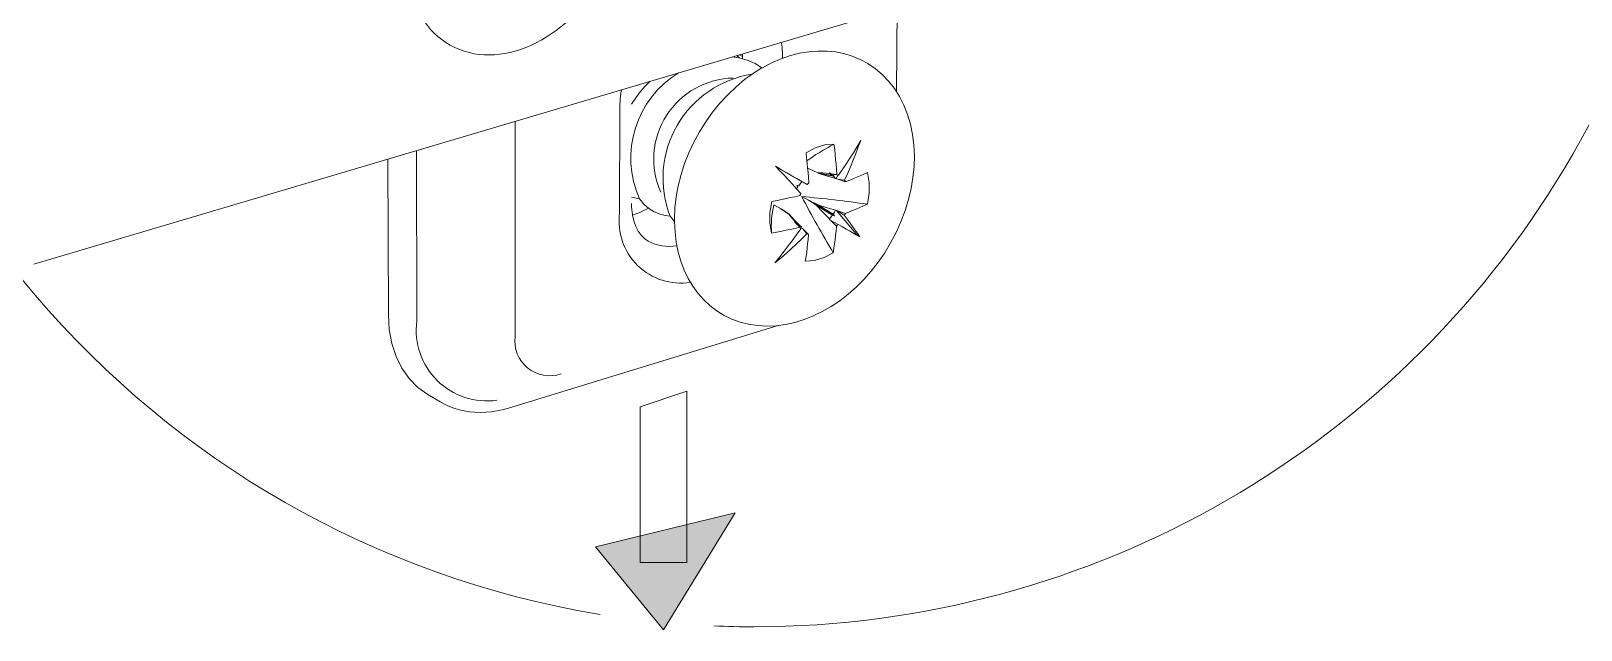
# Model space of a CAD drawing. Header units: metres. Extents: x -8.4 to 7.9, y -3.9 to 2.
# Drawn here: x 7.5469 to 7.6952, y -2.0721 to -2.0148 of the extents above; entities that cross this region are included whole.
import ezdxf

# ---------------------------------------------------------------- set-up
doc = ezdxf.new("R2010")
doc.units = ezdxf.units.M
doc.header["$MEASUREMENT"] = 0
doc.layers.add('PDF22_Geometry_Num_Penna__7', color=7, linetype='Continuous', lineweight=18)
doc.layers.add('PDF22_Solid Fills_Num_Penna__7', color=7, linetype='Continuous', lineweight=18)

msp = doc.modelspace()

# ---------------------------------------------------------------- hatches: boundary and pattern name
at = {"layer": 'PDF22_Solid Fills_Num_Penna__7', "linetype": 'Continuous', "lineweight": 18}
msp.add_hatch(color=7, dxfattribs=at).paths.add_polyline_path([(7.607438242416786, -2.07214675234516), (7.614314126040555, -2.060929694633607), (7.600925736658339, -2.064183713632511)])

# ---------------------------------------------------------------- linework, layer by layer
at = {"layer": 'PDF22_Geometry_Num_Penna__7', "color": 7, "linetype": 'Continuous', "lineweight": 18, "flags": 128}
for points in [[(7.612252105580199, -2.071758503945611, 0.0101431254602089), (7.616130121815048, -2.071840412890664, 1.000007863365457), (7.61612535490331, -1.890964246599792)], [(7.608942239573302, -2.018823731265268, 0.3795925298298032), (7.605146132283507, -2.030897109766012), (7.604389591481932, -2.030751162918464)], [(7.615920434915712, -2.018968337784623, 0.4793447559738147), (7.608083982754509, -2.032566711916891), (7.607595507591285, -2.032499695507302), (7.607132349738353, -2.032379065970043), (7.606567922644266, -2.032139296149071), (7.606048173156569, -2.031813149622408), (7.60556565500753, -2.031391690868774), (7.605145685507442, -2.030897258691367)], [(7.610024331200125, -2.038892316355266, -0.5020710185591126), (7.603249716817511, -2.032253224045372), (7.603270566367159, -2.022176934550368)], [(7.597647591751982, -2.047636766403714, -0.5594245801942319), (7.593252506685819, -2.044056154102083), (7.593252506685819, -2.023477648597801)], [(7.591502038067371, -2.050164327522674, -0.4960148738406641), (7.583845785585281, -2.042598919506921), (7.583811532753715, -2.026278189891824)], [(7.617807765935077, -2.03114447478007), (7.61762458774887, -2.03220631255866), (7.61762458774887, -2.033223472730857), (7.617783937878335, -2.034184041268291, -0.07779186620473974), (7.618011346894872, -2.031473153037763), (7.618755973668077, -2.031900568805582)], [(7.622133749636686, -2.031551785625013), (7.621432311216327, -2.03108862777208), (7.620675770414754, -2.030673126032632, 0.0178125770916249), (7.62369210454765, -2.036057224378964), (7.623759120957238, -2.035597045033124), (7.623817201845548, -2.035187500307861), (7.623872304226766, -2.034806251399981), (7.623915492579612, -2.034410109956636), (7.623963148693096, -2.033969290906898), (7.623997401524663, -2.033506133053966), (7.624076331962622, -2.033427202616006), (7.624154964549873, -2.033347378625918), (7.624561530768044, -2.03358714844689), (7.624911505351448, -2.033788197675655), (7.625239141131659, -2.033968397354771), (7.625556352137045, -2.034151575540979), (7.625894412692079, -2.03434219999492), (7.626245876529032, -2.034547716984324), (7.625995681933236, -2.034197742400918), (7.625757401365809, -2.033858192592337), (7.625532524080302, -2.033538003079859), (7.625306157541247, -2.033223770581566), (7.625047027424173, -2.032884220772985), (7.62475364447553, -2.032491057836733), (7.624796832828376, -2.032398724116856), (7.624854913716686, -2.032298944129246), (7.624099862168655, -2.03204874953345), (7.62475364447553, -2.032491057836733)], [(7.624855509418105, -2.032299093054601), (7.625239736833078, -2.032139742925135), (7.625600136191308, -2.031993796077587), (7.625929261225067, -2.031858274004864), (7.626246472230451, -2.031722751932141), (7.62658304353194, -2.031572337323953), (7.626955356918541, -2.031405540926755, 0.01270596107502631), (7.620675770414754, -2.030673126032632)]]:
    msp.add_lwpolyline(points, format="xyb", dxfattribs=at)
for points in [[(7.547187511689713, -2.037156740272279), (7.680219552483346, -1.997667693235694)], [(7.629745026661674, -2.020641960920084), (7.629800129042891, -2.012622330572671)], [(7.629180748492941, -2.035120632823628), (7.629701987234184, -2.034115386679802), (7.630163655833569, -2.033087801732779), (7.630559797276915, -2.03202596395419), (7.630885943803579, -2.0309641261756), (7.631133159892282, -2.02990228839701), (7.631316338078491, -2.028853853900338), (7.631417607319647, -2.027790526868202), (7.631448881644121, -2.026764431174726), (7.631393779262905, -2.025733867720611), (7.631268681965007, -2.024730110830331), (7.631076568257519, -2.02375613901098), (7.630795099337248, -2.022834291065752), (7.630457038782214, -2.021949674459186), (7.630026644507301, -2.021117181726743), (7.629541147851172, -2.020335323614878), (7.628976720757081, -2.019627928180334), (7.628378040831424, -2.019006909451481), (7.627722769271005, -2.018451417878671), (7.627010906075822, -2.017964431968995), (7.626254365274247, -2.017557865750825), (7.625497824472672, -2.017243633252533), (7.624707030839526, -2.017005352685107), (7.623895387656733, -2.016847491809188), (7.623058427163653, -2.016758136596403), (7.62220061712092, -2.016758136596403), (7.621341317824643, -2.016825153005992), (7.62047159375354, -2.01697109985354), (7.619601869682437, -2.017185552364223), (7.618697892779767, -2.017502763369608), (7.617795405130642, -2.017886990784581), (7.61692568105954, -2.018348659383968), (7.61686760017123, -2.018372487440711)], [(7.61884622243299, -2.017432768452927), (7.61884622243299, -2.017151299532656), (7.618822394376246, -2.01689216941558), (7.618811969601423, -2.01666431362298), (7.618788141544678, -2.016429011562647), (7.618755377966656, -2.016190730995222), (7.61870921110672, -2.015919686849775)], [(7.61401195649599, -2.01731124536354), (7.614701480887978, -2.017412514604696)], [(7.61447436972215, -2.017173787261206), (7.614700736261205, -2.017413557082178)], [(7.614995012761974, -2.01728816193357), (7.614677801756589, -2.01711838702928)], [(7.614701183037268, -2.017413110306114), (7.615547079051628, -2.017648412366447), (7.616224689415247, -2.017965623371832), (7.616868046947293, -2.018372189590002)], [(7.614995012761974, -2.017028436115076), (7.614995012761974, -2.017162468934253), (7.614995012761974, -2.017287566232151)], [(7.614995012761974, -2.017479382088929), (7.614995012761974, -2.017288757634989)], [(7.604398675928565, -2.021839618622106), (7.604785881850632, -2.021243917203542), (7.605213297618451, -2.020661619066896), (7.60568688024621, -2.020134423311467), (7.606172376902339, -2.019637012626966)], [(7.616868195872649, -2.018372189590002), (7.616068466718226, -2.01888300355642), (7.615210656675495, -2.019489129749808), (7.614384120957237, -2.020178654141795), (7.613593327324094, -2.020935194943371), (7.612848700550891, -2.021737902604886), (7.612138326609252, -2.022607626675989), (7.611481565795287, -2.023523517607031), (7.610881396616084, -2.024472172116093), (7.610352711607107, -2.025464014978001), (7.609879128979352, -2.026481175150199), (7.609471073507636, -2.027520674125593), (7.609122588177773, -2.028582511904182), (7.608860479553607, -2.029642860429226), (7.608659430324843, -2.030704698207815), (7.608534333026943, -2.031763557479312), (7.608488166167004, -2.032831352272088), (7.608500080195374, -2.03306665433242)], [(7.603418449244319, -2.020460718763486), (7.60337228238438, -2.020777929768871), (7.603327604777987, -2.021071312717513), (7.60330526597479, -2.021330442834588), (7.60329335194642, -2.021589572951664), (7.603269523889677, -2.021874020379028), (7.603269523889677, -2.022177828102495)], [(7.621082783408986, -2.026481919776972), (7.621964421508459, -2.026018761924039), (7.622877333932409, -2.025746228525046), (7.623758972031884, -2.025670276594179), (7.623825988441472, -2.026197472349608), (7.623872155301412, -2.026697861541201), (7.623915343654256, -2.027135702083846), (7.62396299976774, -2.027575031880037), (7.623997252599309, -2.028041168240063), (7.62403001617733, -2.028562406981306)], [(7.623758972031884, -2.025670276594179), (7.623453675054869, -2.025835583737831), (7.623194544937795, -2.02599344461375), (7.622732876338408, -2.026255553237919), (7.622348648923434, -2.026481919776972), (7.622031437918049, -2.02666956572382), (7.621769329293881, -2.02684380838875), (7.621534027233548, -2.026991244489844), (7.621173627875318, -2.027247396099827)], [(7.624177154427714, -2.028625849182383), (7.624594145420709, -2.028040572538644), (7.624957523286034, -2.027508909022576), (7.625283669812696, -2.027011498338076), (7.625611305592908, -2.026490259596832), (7.625949366147942, -2.025940725038208), (7.626312744013267, -2.025327152577087), (7.626050635389098, -2.026028590997446), (7.625815333328766, -2.026670459275948), (7.625577052761341, -2.027261692933872), (7.625341750701007, -2.027838034056332), (7.62507964207684, -2.028445649503267), (7.624774345099826, -2.029123259866884)], [(7.584895560410147, -2.049611218755543), (7.583946905901084, -2.048935097645473), (7.583121859436374, -2.048087712377566), (7.582420421016013, -2.047092891008565), (7.581855993921926, -2.045972972341666), (7.581449427703755, -2.04473093488396), (7.581202211615051, -2.043399542213471), (7.581123281177091, -2.041999643879846), (7.581077114317154, -2.027089237373198)], [(7.621204455423729, -2.029517614205973), (7.621274450340409, -2.02944017302156), (7.621353380778369, -2.0293612425836), (7.6213191279468, -2.028853407124275), (7.621274450340409, -2.02837833524297), (7.621240197508841, -2.027927091418408), (7.621197009155996, -2.027484783115124), (7.621137439014141, -2.027011200487366), (7.621082336632923, -2.026481026224844)], [(7.62059773352892, -2.030379147382571), (7.620177764028832, -2.029926414304462), (7.619795025867407, -2.029506444804375), (7.619422712480802, -2.029113281868123), (7.619050399094202, -2.028708204903499), (7.618620004819289, -2.028264407346669), (7.618156846966355, -2.02777891069054), (7.618733188088817, -2.028108035724297), (7.619252937576513, -2.028413332701311), (7.619728009457819, -2.02868735535385), (7.620189678057204, -2.028942017710285), (7.620675174713333, -2.029224975884103), (7.621205348975855, -2.029518358832746)], [(7.618156846966355, -2.027790824718911), (7.620664749938508, -2.029224975884103), (7.620664749938508, -2.029294970800785)], [(7.621240048583487, -2.027947792042703), (7.621455990347715, -2.028062464565776)], [(7.622156237365238, -2.028392929927725), (7.621454798944879, -2.028062315640422)], [(7.62334004500928, -2.028480646961608), (7.623001984454246, -2.028444904876494), (7.622686262702405, -2.028424055326845), (7.622156088439882, -2.02839278100237)], [(7.622156535215946, -2.028392185300952), (7.622857973636305, -2.028523239613035), (7.623633874733984, -2.028660250939305), (7.62374705800351, -2.028547067669778)], [(7.622324969792046, -2.028480646961608), (7.622168598169673, -2.028401716523648)], [(7.622324671941336, -2.028481093737672), (7.622979943501755, -2.028594277007199), (7.623703720725312, -2.028717885051551), (7.623816903994839, -2.028829579067532), (7.623916683982448, -2.02895467636543)], [(7.622325416568111, -2.028480498036253), (7.623049193791664, -2.028694950546936), (7.623915939355675, -2.028954080664011), (7.623974020243984, -2.02894216663564)], [(7.62334004500928, -2.028413183775956), (7.62348897036392, -2.028492114213916)], [(7.62334004500928, -2.02841363055202), (7.62334004500928, -2.028480646961608), (7.62348897036392, -2.028570002174392), (7.623633427957922, -2.028660846640723)], [(7.623488225737147, -2.028491369587142), (7.624177750129133, -2.028625402406319), (7.624107755212452, -2.028594128081845), (7.624028824774494, -2.02856285375737)], [(7.624029420475911, -2.028563002682724), (7.623488821438566, -2.028491518512497)], [(7.623782204387207, -2.028547067669778), (7.623703273949247, -2.028718331827615)], [(7.624154517773811, -2.028616615810395), (7.623974318094693, -2.028942762337059)], [(7.626978887124575, -2.028378186317615), (7.62660359523088, -2.028546471968359), (7.626265534675844, -2.028695397323), (7.625937898895635, -2.028829430142177), (7.625623666397343, -2.028967930721993), (7.62527220256039, -2.029113877569541), (7.624876061117045, -2.02925982441709)], [(7.62695565476925, -2.031406136628174), (7.627135854448365, -2.030356212877956), (7.627135854448365, -2.029327138677387), (7.626979482825992, -2.028378484168324)], [(7.620315073205814, -2.029745469998574), (7.620189975907913, -2.029574205840736)], [(7.620189975907913, -2.029574503691446), (7.620382089615402, -2.029643009354581)], [(7.620189975907913, -2.029937434780706), (7.620245078289131, -2.029834676286003), (7.620315073205814, -2.029745321073219)], [(7.620381940690046, -2.029643456130644), (7.620518952016316, -2.029461767197983), (7.620663409610317, -2.029294970800785)], [(7.620664154237091, -2.029225273734812), (7.620813079591731, -2.029307182679865)], [(7.621205051125146, -2.029518507758101), (7.620811888188894, -2.02930703375451)], [(7.624119669240824, -2.0290210970736), (7.623973722393276, -2.02894216663564)], [(7.624119371390115, -2.029021245998955), (7.62487591219169, -2.02925952656638), (7.624820809810472, -2.029189531649699), (7.624774642950535, -2.02912251524011)], [(7.624774047249116, -2.02912281309082), (7.624120264942243, -2.029021543849664)], [(7.604378868856398, -2.031328248667697), (7.604389293631223, -2.031709497575577), (7.604468224069181, -2.032390086446287), (7.604480138097553, -2.032457102855875), (7.605248592927501, -2.032174144682057), (7.606003644475531, -2.031778003238712)], [(7.620495421810284, -2.030583175118428), (7.620032263957349, -2.030697847641502), (7.61957953087924, -2.030784224347194), (7.619171475407524, -2.030876558067071), (7.618755973668077, -2.030964424026309), (7.618313665364792, -2.031043354464269), (7.617807319159016, -2.031144623705424)], [(7.620597137827501, -2.030379296307925), (7.620550970967563, -2.030480565549081), (7.620495868586347, -2.030583324043783)], [(7.621330595199109, -2.031021909213201), (7.623793820564868, -2.032523076787981), (7.623613620885753, -2.032457549631939)], [(7.621432013365619, -2.031089074548144), (7.621330744124463, -2.031022058138555), (7.622301737436723, -2.031509044048232)], [(7.622133005009913, -2.031551487774304), (7.622661690018888, -2.032127828896764), (7.62296847624945, -2.03245695393052), (7.623316961579309, -2.032806928513927)], [(7.623317110504662, -2.032807077439281), (7.623464546605759, -2.032640281042084), (7.623613471960398, -2.032457102855875), (7.622834592355626, -2.031983520228117), (7.622133153935269, -2.031551636699658)], [(7.62379352271416, -2.032522778937272), (7.623680339444634, -2.032354493286528), (7.622956562221078, -2.031912184983244), (7.622301290660659, -2.031508597272167)], [(7.622301737436723, -2.031508597272167), (7.623025514660278, -2.03172304978285), (7.62389523873138, -2.031994093928296)], [(7.605992623999287, -2.034951751471465), (7.605632224641055, -2.03469262135439), (7.605303099607299, -2.03436498557418), (7.605032055461852, -2.034003096962402), (7.6048056889228, -2.03355185313784), (7.604604639694034, -2.033008275593401), (7.604479542396136, -2.03245725178123)], [(7.608488315092358, -2.033067101108484), (7.608084727381283, -2.032566711916891)], [(7.619445349134709, -2.032366109464189), (7.618618813416453, -2.031834445948121)], [(7.618619260192516, -2.031833701321348), (7.618756271518786, -2.031900717730937)], [(7.619456965312373, -2.032366109464189), (7.618755526892012, -2.03190146235771)], [(7.620009478378088, -2.03316643432003), (7.620076494787678, -2.033142606263287), (7.619716095429447, -2.032727104523839), (7.619445051283999, -2.032366705165608)], [(7.620212910412529, -2.033302254243462), (7.62024567399055, -2.033346931849854), (7.620291840850489, -2.033384163188515), (7.619837618518834, -2.032852499672447), (7.619445944836127, -2.032365513762771)], [(7.619456816387017, -2.032365960538835), (7.619986990649537, -2.03293187688647), (7.620292287626552, -2.03325951266668), (7.620640772956411, -2.033616933517818), (7.620494826108863, -2.033538003079859), (7.62035930403614, -2.033436733838703)], [(7.620337858785072, -2.033460264044736), (7.620358708334721, -2.033436435987994), (7.619885125706964, -2.032872008893905), (7.619457709939144, -2.032365662688126)], [(7.620155127374928, -2.033244620131216), (7.620009180527378, -2.033165689693257)], [(7.620146340779004, -2.033244620131216), (7.620112087947438, -2.033189517749999), (7.620076345862322, -2.03314335089006)], [(7.623465738008595, -2.032964640464491), (7.623316812653955, -2.032872306744614), (7.623316812653955, -2.032806779588572)], [(7.624154517773811, -2.03334708077521), (7.623464993381822, -2.032965831867329)], [(7.623465142307176, -2.032965385091265), (7.623996805823244, -2.033505984128611)], [(7.623895685507445, -2.031993796077587), (7.623794416266288, -2.032173995756703), (7.623679743743215, -2.032354195435818)], [(7.62409926646724, -2.032049047384159), (7.623950341112598, -2.031970116946199)], [(7.626030679391577, -2.034422470761071), (7.623951681440789, -2.031971159423682)], [(7.617784533579754, -2.034184041268291), (7.618293858292627, -2.03409319680196), (7.618755526892012, -2.033993416814351), (7.619163582363728, -2.033910018615752), (7.619579084103179, -2.03382364191006), (7.620009478378088, -2.033732797443729), (7.620483061005847, -2.033616635667109)], [(7.621173627875316, -2.034254631886391), (7.620640475105701, -2.034769913613449), (7.620154978449574, -2.035233071466382), (7.619693309850187, -2.035653040966469), (7.619206323940511, -2.036081945987835), (7.618689552959908, -2.036534679065944), (7.618113211837447, -2.03701719721498), (7.61857636969038, -2.036443834599613), (7.6190037854582, -2.035912171083544), (7.619386523619625, -2.035402846370673), (7.61976181551332, -2.034905435686172), (7.620154978449574, -2.034364836648825), (7.620585372724485, -2.03375722120189)], [(7.620154680598863, -2.033244620131216), (7.620483805632621, -2.033616933517818), (7.620526993985465, -2.033686928434499), (7.620585074873778, -2.033756923351181)], [(7.620640772956411, -2.033686481658436), (7.620789698311053, -2.033765412096395)], [(7.62078895368428, -2.033765263171041), (7.621173181099253, -2.034253738334263), (7.621252111537212, -2.034285012658738), (7.6213191279468, -2.034320754743852)], [(7.621318532245382, -2.034321499370625), (7.620789847236408, -2.033764518544268)], [(7.623692253473004, -2.036057671155028), (7.62281061537353, -2.036523807515055), (7.621906638470858, -2.036793362406955), (7.621013086343013, -2.036872292844914), (7.621083081259695, -2.036421049020352), (7.621150097669283, -2.03599065474544), (7.621196264529222, -2.035597491809188), (7.621239452882068, -2.035213264394215), (7.621287108995554, -2.034794784147674), (7.621318383320028, -2.034321201519915)], [(7.608715128407478, -2.035394059774749), (7.60797943715555, -2.035449162155966), (7.607280977242286, -2.035402995296027), (7.606603366878669, -2.035233220391737), (7.605992772924641, -2.034951751471465)], [(7.618415530307368, -2.043018144380235), (7.592609744855189, -2.05091267742975), (7.592011064929534, -2.051080963080494), (7.590971565954139, -2.051273076787981), (7.589930577725201, -2.051328179169198), (7.58891490680655, -2.051273076787981), (7.588170280033345, -2.051147979490083), (7.587446502809789, -2.050945441007771), (7.586756978417804, -2.050662482833953), (7.586091282082559, -2.050324422278918), (7.584895411484792, -2.049611069830188)]]:
    msp.add_lwpolyline(points, dxfattribs=at)
msp.add_lwpolyline([(7.607438242416786, -2.07214675234516), (7.614314126040555, -2.060929694633607), (7.600925736658339, -2.064183713632511)], close=True, dxfattribs=at)
at = {"layer": 'PDF22_Geometry_Num_Penna__7', "color": 7, "linetype": 'Continuous', "lineweight": 18}
for centre, radius, start, end in [((7.616154461545624, -1.981407462942642), 0.09046209115792214, 99.99453102541588, 260.6128390833471), ((7.614265488578325, -2.027088948245945), 0.007749124070800461, 91.03887464642716, 204.0855650843374)]:
    msp.add_arc(centre, radius, start, end, dxfattribs=at)
msp.add_ellipse((7.593312478375942, -2.005004592200883), major_axis=(0.006266940821210101, 0.01119695224312138), ratio=0.7425448926569286, dxfattribs=at)
msp.add_ellipse((7.61996015730409, -2.029904139172779), major_axis=(0.006771280578169359, 0.01211168286597046), ratio=0.7635004049658669, start_param=2.216788366425617, end_param=4.708524458245163, dxfattribs=at)
at = {"layer": 'PDF22_Solid Fills_Num_Penna__7', "color": 7, "linetype": 'Continuous', "lineweight": 18}
for p, q in [((7.609672122736399, -2.049312623419488), (7.605204362097171, -2.050801876965897)), ((7.609672122736399, -2.065679519894524), (7.609672122736399, -2.049312623419488)), ((7.605204362097171, -2.050801876965897), (7.605204362097171, -2.065679519894524)), ((7.605204362097171, -2.065679519894524), (7.609672122736399, -2.065679519894524))]:
    msp.add_line(p, q, dxfattribs=at)

doc.saveas('drawing.dxf')
